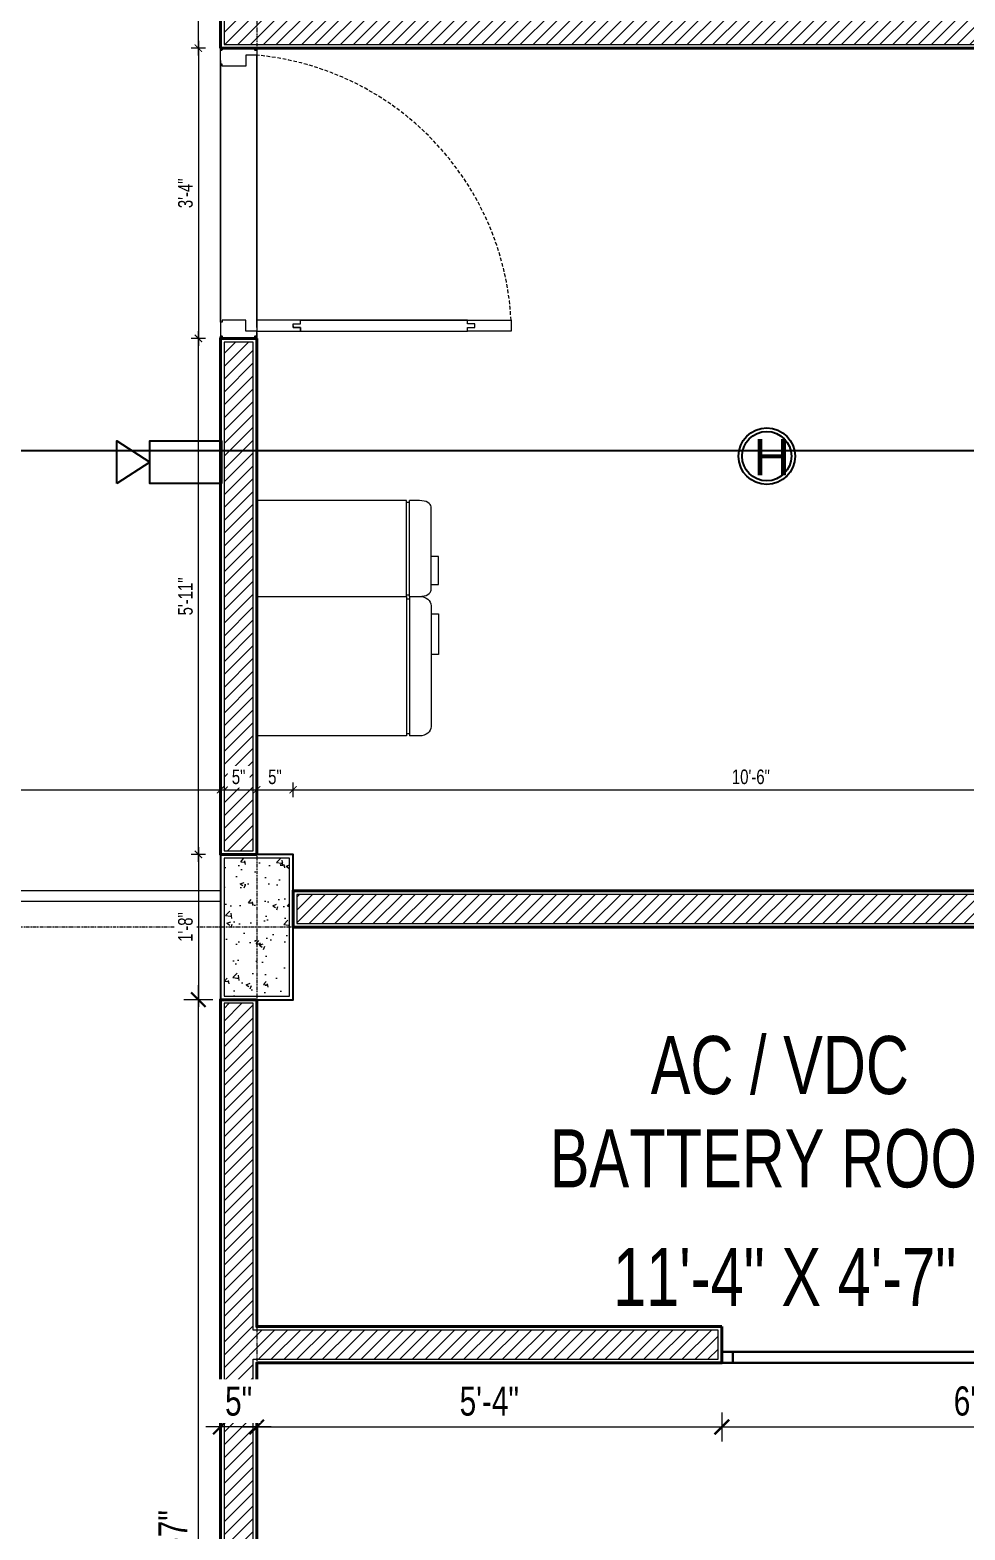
# Model space of a CAD drawing. Header units: inches. Extents: x 735 to 7643, y 526 to 1733.
# Drawn here: x 3343.3 to 3471.9, y 1141.1 to 1347.6 of the extents above; entities that cross this region are included whole.
import ezdxf
from ezdxf.enums import TextEntityAlignment as Align

# ---------------------------------------------------------------- set-up
doc = ezdxf.new("R2010")
doc.units = ezdxf.units.IN
doc.header["$MEASUREMENT"] = 0
doc.linetypes.add('DASHED', pattern=[0.75, 0.5, -0.25])
doc.linetypes.add('PHANTOMX2', pattern=[5, 2.5, -0.5, 0.5, -0.5, 0.5, -0.5])
for name, color, linetype in [('COLLUM', 1, 'Continuous'), ('dimention', 7, 'Continuous'), ('FREE-TEXT', 7, 'Continuous'), ('HEAT DETECTOR', 6, 'Continuous'), ('horn & strobe', 1, 'Continuous'), ('Plant Layout', 7, 'Continuous'), ('Text', 7, 'Continuous'), ('zone wiring', 5, 'Continuous')]:
    doc.layers.add(name, color=color, linetype=linetype)
for name, color, linetype, lineweight in [('Dimension', 22, 'Continuous', 13), ('DOOR', 115, 'Continuous', 15), ('Door & Window Dim', 5, 'Continuous', 15), ('DOOR_GLASS', 144, 'Continuous', 15), ('grid', 9, 'Continuous', 13), ('HACTH', 8, 'Continuous', 9), ('I-WC----EXST', 7, 'Continuous', 15), ('Plaster Line', 5, 'Continuous', 15), ('wall 05', 3, 'Continuous', 40)]:
    doc.layers.add(name, color=color, linetype=linetype, lineweight=lineweight)
doc.styles.get("Standard").update_dxf_attribs({"font": 'isocp3.shx'})
doc.styles.add('Swiss721', font='swisscl.ttf')
doc.dimstyles.new('DIM08', dxfattribs={"dimtxt": 8, "dimasz": 4, "dimexe": 4, "dimexo": 0, "dimgap": 3, "dimtad": 1, "dimdec": 1, "dimzin": 3, "dimdsep": 46, "dimlunit": 4, "dimtxsty": 'Swiss721', "dimblk": 'ARCHTICK', "dimcen": 0, "dimdle": 4, "dimclrd": 256, "dimclre": 256, "dimclrt": 256, "dimadec": 0, "dimazin": 0, "dimtfac": 1, "dimtdec": 1, "dimtofl": 0, "dimtmove": 0, "dimatfit": 3, "dimldrblk": 'ARCHTICK', "dimfxl": 4, "dimfxlon": 1, "dimtfill": 1, "dimtolj": 1, "dimtzin": 0, "dimlwd": 9, "dimlwe": 9, "dimarcsym": 0})
doc.dimstyles.get("Standard").update_dxf_attribs({"dimtxt": 2, "dimasz": 3, "dimexe": 2, "dimexo": 2, "dimgap": 1, "dimtad": 0, "dimtih": 1, "dimtoh": 1, "dimdec": 1, "dimzin": 0, "dimdsep": 46, "dimtxsty": 'Standard', "dimcen": 0, "dimclrd": 256, "dimclre": 256, "dimclrt": 256, "dimadec": 1, "dimazin": 0, "dimtfac": 1, "dimtdec": 1, "dimtofl": 0, "dimtmove": 0, "dimatfit": 3, "dimfxl": 1, "dimtolj": 1, "dimtzin": 0, "dimlwd": -1, "dimlwe": -1, "dimarcsym": 0})
pattern_1 = [(45, (-407583.7018, -240993.2976), (-0.8838834765, 0.8838834765), [])]

# ---------------------------------------------------------------- blocks, each defined once
blk = doc.blocks.new('XREF-GROUND-A1$0$Refrigrator-P-02')
for p, q in [((600, 0), (0, 0)), ((0, 0), (0, -515)), ((600, -515), (600, 0)), ((0, -515), (600, -515)), ((10, -515), (10, -525)), ((590, -515), (590, -525)), ((0, -525), (600, -525)), ((0, -525), (0, -560)), ((600, -560), (600, -525)), ((40, -600), (560, -600)), ((75, -600), (75, -625)), ((250, -625), (250, -600)), ((75, -625), (200, -625)), ((200, -625), (250, -625))]:
    blk.add_line(p, q)
for centre, start, end in [((40, -560), 180, 270), ((560, -560), 270, 0)]:
    blk.add_arc(centre, 40, start, end)
blk = doc.blocks.new('_ArchTick')
at = {"color": 0, "linetype": 'ByBlock', "const_width": 0.15}
blk.add_lwpolyline([(-0.5, -0.5), (0.5, 0.5)], dxfattribs=at)
blk = doc.blocks.new('*D171')
at = {"layer": 'Defpoints', "color": 0, "transparency": 16777216}
for p in [(3369.48, 1345.08), (3366.44, 1305.12), (3369.48, 1305.12)]:
    blk.add_point(p, dxfattribs=at)
at = {"layer": 'Dimension', "lineweight": 9, "transparency": 16777216}
for p, q in [((3367.44, 1345.08), (3365.44, 1345.08)), ((3366.44, 1346.08), (3366.44, 1304.12)), ((3367.44, 1305.12), (3365.44, 1305.12))]:
    blk.add_line(p, q, dxfattribs=at)
for p, rotation in [((3366.44, 1345.08), 90), ((3366.44, 1305.12), 270)]:
    blk.add_blockref('_ArchTick', p, dxfattribs=dict(at, rotation=rotation))
at = {"layer": 'Dimension', "transparency": 16777216, "insert": (3364.67, 1325.1), "char_height": 2, "attachment_point": 5, "rotation": 90, "style": 'Swiss721', "bg_fill": 3, "box_fill_scale": 1.25, "bg_fill_color": 256, "bg_fill_true_color": 13158600, "bg_fill_transparency": 0}
blk.add_mtext('\\A1;3\'-4"', dxfattribs=at)
blk = doc.blocks.new('A$C5AAA0143')
at = {"layer": 'Defpoints'}
for points in [[(-39.75, 5), (-40, 5), (-40, 4.75), (-39.75, 4.75)], [(0, 5), (-0.25, 5), (-0.25, 4.75), (0, 4.75)], [(-39.75, 0.25), (-40, 0.25), (-40, 0), (-39.75, 0)], [(0, 0.25), (-0.25, 0.25), (-0.25, 0), (0, 0)]]:
    blk.add_lwpolyline(points, close=True, dxfattribs=at)
at = {"layer": 'DOOR'}
for points in [[(-1.75, 10), (-2, 10), (-2, 11), (-2.5, 11), (-2.5, 5), (-1, 5), (-1, 11), (-1.5, 11), (-1.5, 10), (-1.75, 10), (-1.5, 10), (-1.5, 11), (-1, 11), (-1, 33.99), (-1.5, 33.99), (-1.5, 34.99), (-2, 34.99), (-2, 33.99), (-2.5, 33.99), (-2.5, 11), (-2.5, 39.99), (-1, 39.99), (-1, 33.99)], [(-39, 5), (-39, 3.5), (-37.5, 3.5), (-37.5, 0.25), (-37.75, 0.25), (-37.75, 0), (-39.75, 0), (-39.75, 0.25), (-40, 0.25), (-40, 4.75), (-39.75, 4.75), (-39.75, 5), (-39, 5)], [(-1, 5), (-1, 3.5), (-2.5, 3.5), (-2.5, 0.25), (-2.25, 0.25), (-2.25, 0), (-0.25, 0), (-0.25, 0.25), (0, 0.25), (0, 4.75), (-0.25, 4.75), (-0.25, 5), (-1, 5)]]:
    blk.add_lwpolyline(points, dxfattribs=at)
at = {"layer": 'DOOR', "linetype": 'DASHED', "lineweight": 0}
blk.add_arc((-0.49, 1.36), 38.68, 92.9729, 174.603, dxfattribs=at)
at = {"layer": 'HACTH', "lineweight": 0, "ltscale": 10}
for p, q in [((-1.5, 5), (-39, 5)), ((-2.25, 0), (-37.75, 0))]:
    blk.add_line(p, q, dxfattribs=at)
blk = doc.blocks.new('*D196')
at = {"layer": 'Defpoints', "color": 0, "transparency": 16777216}
for p in [(3369.48, 1242.98), (3255.5, 1229.08), (3369.48, 1229.08)]:
    blk.add_point(p, dxfattribs=at)
at = {"layer": 'Dimension', "lineweight": 9, "transparency": 16777216}
for p, q in [((3255.5, 1241.98), (3255.5, 1243.98)), ((3369.48, 1241.98), (3369.48, 1243.98)), ((3254.5, 1242.98), (3370.48, 1242.98))]:
    blk.add_line(p, q, dxfattribs=at)
at = {"layer": 'Dimension', "lineweight": 9, "transparency": 16777216, "rotation": 180}
blk.add_blockref('_ArchTick', (3255.5, 1242.98), dxfattribs=at)
at = {"layer": 'Dimension', "lineweight": 9, "transparency": 16777216}
blk.add_blockref('_ArchTick', (3369.48, 1242.98), dxfattribs=at)
at = {"layer": 'Dimension', "transparency": 16777216, "insert": (3312.49, 1244.75), "char_height": 2, "attachment_point": 5, "style": 'Swiss721', "bg_fill": 3, "box_fill_scale": 1.25, "bg_fill_color": 256, "bg_fill_true_color": 13158600, "bg_fill_transparency": 0}
blk.add_mtext('\\A1;9\'-6"', dxfattribs=at)
blk = doc.blocks.new('*D197')
at = {"layer": 'Defpoints', "color": 0, "transparency": 16777216}
for p in [(3374.48, 1234.08), (3369.48, 1229.08)]:
    blk.add_point(p, dxfattribs=at)
at = {"layer": 'Dimension', "lineweight": 9, "transparency": 16777216}
for p, q in [((3369.48, 1241.98), (3369.48, 1243.98)), ((3374.48, 1241.98), (3374.48, 1243.98)), ((3368.48, 1242.98), (3375.48, 1242.98))]:
    blk.add_line(p, q, dxfattribs=at)
at = {"layer": 'Dimension', "lineweight": 9, "transparency": 16777216, "rotation": 180}
blk.add_blockref('_ArchTick', (3369.48, 1242.98), dxfattribs=at)
at = {"layer": 'Dimension', "lineweight": 9, "transparency": 16777216}
blk.add_blockref('_ArchTick', (3374.48, 1242.98), dxfattribs=at)
at = {"layer": 'Dimension', "transparency": 16777216, "insert": (3371.98, 1244.75), "char_height": 2, "attachment_point": 5, "style": 'Swiss721', "bg_fill": 3, "box_fill_scale": 1.25, "bg_fill_color": 256, "bg_fill_true_color": 13158600, "bg_fill_transparency": 0}
blk.add_mtext('\\A1;5"', dxfattribs=at)
at = {"layer": 'Defpoints', "color": 0, "transparency": 16777216}
blk.add_point((3374.48, 1242.98), dxfattribs=at)
blk = doc.blocks.new('*D198')
at = {"layer": 'Defpoints', "color": 0, "transparency": 16777216}
for p in [(3374.48, 1234.08), (3379.48, 1234.08)]:
    blk.add_point(p, dxfattribs=at)
at = {"layer": 'Dimension', "lineweight": 9, "transparency": 16777216}
for p, q in [((3374.48, 1241.98), (3374.48, 1243.98)), ((3379.48, 1241.98), (3379.48, 1243.98)), ((3373.48, 1242.98), (3380.48, 1242.98))]:
    blk.add_line(p, q, dxfattribs=at)
at = {"layer": 'Dimension', "lineweight": 9, "transparency": 16777216, "rotation": 180}
blk.add_blockref('_ArchTick', (3374.48, 1242.98), dxfattribs=at)
at = {"layer": 'Dimension', "lineweight": 9, "transparency": 16777216}
blk.add_blockref('_ArchTick', (3379.48, 1242.98), dxfattribs=at)
at = {"layer": 'Dimension', "transparency": 16777216, "insert": (3376.98, 1244.75), "char_height": 2, "attachment_point": 5, "style": 'Swiss721', "bg_fill": 3, "box_fill_scale": 1.25, "bg_fill_color": 256, "bg_fill_true_color": 13158600, "bg_fill_transparency": 0}
blk.add_mtext('\\A1;5"', dxfattribs=at)
at = {"layer": 'Defpoints', "color": 0, "transparency": 16777216}
blk.add_point((3379.48, 1242.98), dxfattribs=at)
blk = doc.blocks.new('*D199')
at = {"layer": 'Defpoints', "color": 0, "transparency": 16777216}
for p in [(3505.48, 1242.98), (3379.48, 1234.08), (3505.48, 1234.08)]:
    blk.add_point(p, dxfattribs=at)
at = {"layer": 'Dimension', "lineweight": 9, "transparency": 16777216}
for p, q in [((3379.48, 1241.98), (3379.48, 1243.98)), ((3505.48, 1241.98), (3505.48, 1243.98)), ((3378.48, 1242.98), (3506.48, 1242.98))]:
    blk.add_line(p, q, dxfattribs=at)
at = {"layer": 'Dimension', "lineweight": 9, "transparency": 16777216, "rotation": 180}
blk.add_blockref('_ArchTick', (3379.48, 1242.98), dxfattribs=at)
at = {"layer": 'Dimension', "lineweight": 9, "transparency": 16777216}
blk.add_blockref('_ArchTick', (3505.48, 1242.98), dxfattribs=at)
at = {"layer": 'Dimension', "transparency": 16777216, "insert": (3442.48, 1244.75), "char_height": 2, "attachment_point": 5, "style": 'Swiss721', "bg_fill": 3, "box_fill_scale": 1.25, "bg_fill_color": 256, "bg_fill_true_color": 13158600, "bg_fill_transparency": 0}
blk.add_mtext('\\A1;10\'-6"', dxfattribs=at)
blk = doc.blocks.new('*D204')
at = {"layer": 'Defpoints', "color": 0, "transparency": 16777216}
for p in [(3366.44, 1383.08), (3369.48, 1383.08), (3369.48, 1345.08)]:
    blk.add_point(p, dxfattribs=at)
at = {"layer": 'Dimension', "lineweight": 9, "transparency": 16777216}
for p, q in [((3366.44, 1344.08), (3366.44, 1384.08)), ((3367.44, 1383.08), (3365.44, 1383.08)), ((3367.44, 1345.08), (3365.44, 1345.08))]:
    blk.add_line(p, q, dxfattribs=at)
for p, rotation in [((3366.44, 1383.08), 90), ((3366.44, 1345.08), 270)]:
    blk.add_blockref('_ArchTick', p, dxfattribs=dict(at, rotation=rotation))
at = {"layer": 'Dimension', "transparency": 16777216, "insert": (3364.67, 1364.08), "char_height": 2, "attachment_point": 5, "rotation": 90, "style": 'Swiss721', "bg_fill": 3, "box_fill_scale": 1.25, "bg_fill_color": 256, "bg_fill_true_color": 13158600, "bg_fill_transparency": 0}
blk.add_mtext('\\A1;3\'-2"', dxfattribs=at)
blk = doc.blocks.new('*D205')
at = {"layer": 'Defpoints', "color": 0, "transparency": 16777216}
for p in [(3366.44, 1305.12), (3369.48, 1305.12), (3369.48, 1234.08)]:
    blk.add_point(p, dxfattribs=at)
at = {"layer": 'Dimension', "lineweight": 9, "transparency": 16777216}
for p, q in [((3366.44, 1233.08), (3366.44, 1306.12)), ((3367.44, 1305.12), (3365.44, 1305.12)), ((3367.44, 1234.08), (3365.44, 1234.08))]:
    blk.add_line(p, q, dxfattribs=at)
for p, rotation in [((3366.44, 1305.12), 90), ((3366.44, 1234.08), 270)]:
    blk.add_blockref('_ArchTick', p, dxfattribs=dict(at, rotation=rotation))
at = {"layer": 'Dimension', "transparency": 16777216, "insert": (3364.67, 1269.6), "char_height": 2, "attachment_point": 5, "rotation": 90, "style": 'Swiss721', "bg_fill": 3, "box_fill_scale": 1.25, "bg_fill_color": 256, "bg_fill_true_color": 13158600, "bg_fill_transparency": 0}
blk.add_mtext('\\A1;5\'-11"', dxfattribs=at)
blk = doc.blocks.new('*D206')
at = {"layer": 'Defpoints', "color": 0, "transparency": 16777216}
for p in [(3369.48, 1234.08), (3366.44, 1214.08), (3369.48, 1214.08)]:
    blk.add_point(p, dxfattribs=at)
at = {"layer": 'Dimension', "lineweight": 9, "transparency": 16777216}
for p, q in [((3366.44, 1235.08), (3366.44, 1213.08)), ((3367.44, 1234.08), (3365.44, 1234.08)), ((3367.44, 1214.08), (3365.44, 1214.08))]:
    blk.add_line(p, q, dxfattribs=at)
for p, rotation in [((3366.44, 1234.08), 90), ((3366.44, 1214.08), 270)]:
    blk.add_blockref('_ArchTick', p, dxfattribs=dict(at, rotation=rotation))
at = {"layer": 'Dimension', "transparency": 16777216, "insert": (3364.67, 1224.08), "char_height": 2, "attachment_point": 5, "rotation": 90, "style": 'Swiss721', "bg_fill": 3, "box_fill_scale": 1.25, "bg_fill_color": 256, "bg_fill_true_color": 13158600, "bg_fill_transparency": 0}
blk.add_mtext('\\A1;1\'-8"', dxfattribs=at)
blk = doc.blocks.new('*D207')
at = {"layer": 'Defpoints', "color": 0, "transparency": 16777216}
for p in [(3366.44, 1214.08), (3369.48, 1214.08), (3369.48, 1063.08)]:
    blk.add_point(p, dxfattribs=at)
at = {"layer": 'Dimension', "lineweight": 9, "transparency": 16777216}
for p, q in [((3366.44, 1061.08), (3366.44, 1216.08)), ((3368.44, 1214.08), (3364.44, 1214.08)), ((3368.44, 1063.08), (3364.44, 1063.08))]:
    blk.add_line(p, q, dxfattribs=at)
at = {"layer": 'Dimension', "lineweight": 9, "transparency": 16777216, "xscale": 2, "yscale": 2, "zscale": 2}
for p, rotation in [((3366.44, 1214.08), 90), ((3366.44, 1063.08), 270)]:
    blk.add_blockref('_ArchTick', p, dxfattribs=dict(at, rotation=rotation))
at = {"layer": 'Dimension', "transparency": 16777216, "insert": (3362.93, 1138.58), "char_height": 4, "attachment_point": 5, "rotation": 90, "style": 'Swiss721', "bg_fill": 3, "box_fill_scale": 1.25, "bg_fill_color": 256, "bg_fill_true_color": 13158600, "bg_fill_transparency": 0}
blk.add_mtext('\\A1;12\'-7"', dxfattribs=at)
blk = doc.blocks.new('*D224')
at = {"layer": 'Defpoints', "color": 0, "transparency": 16777216}
for p in [(3374.48, 1164.08), (3438.48, 1164.08), (3438.48, 1155.25)]:
    blk.add_point(p, dxfattribs=at)
at = {"layer": 'Dimension', "lineweight": 9, "transparency": 16777216}
for p, q in [((3374.48, 1157.25), (3374.48, 1153.25)), ((3438.48, 1157.25), (3438.48, 1153.25)), ((3372.48, 1155.25), (3440.48, 1155.25))]:
    blk.add_line(p, q, dxfattribs=at)
at = {"layer": 'Dimension', "lineweight": 9, "transparency": 16777216, "xscale": 2, "yscale": 2, "zscale": 2, "rotation": 180}
blk.add_blockref('_ArchTick', (3374.48, 1155.25), dxfattribs=at)
at = {"layer": 'Dimension', "lineweight": 9, "transparency": 16777216, "xscale": 2, "yscale": 2, "zscale": 2}
blk.add_blockref('_ArchTick', (3438.48, 1155.25), dxfattribs=at)
at = {"layer": 'Dimension', "transparency": 16777216, "insert": (3406.48, 1158.79), "char_height": 4, "attachment_point": 5, "style": 'Swiss721', "bg_fill": 3, "box_fill_scale": 1.25, "bg_fill_color": 256, "bg_fill_true_color": 13158600, "bg_fill_transparency": 0}
blk.add_mtext('\\A1;5\'-4"', dxfattribs=at)
blk = doc.blocks.new('*D225')
at = {"layer": 'Defpoints', "color": 0, "transparency": 16777216}
for p in [(3438.48, 1164.08), (3510.48, 1160.74), (3510.48, 1155.25)]:
    blk.add_point(p, dxfattribs=at)
at = {"layer": 'Door & Window Dim', "lineweight": 9, "transparency": 16777216}
for p, q in [((3438.48, 1157.25), (3438.48, 1153.25)), ((3510.48, 1157.25), (3510.48, 1153.25)), ((3436.48, 1155.25), (3512.48, 1155.25))]:
    blk.add_line(p, q, dxfattribs=at)
at = {"layer": 'Door & Window Dim', "lineweight": 9, "transparency": 16777216, "xscale": 2, "yscale": 2, "zscale": 2, "rotation": 180}
blk.add_blockref('_ArchTick', (3438.48, 1155.25), dxfattribs=at)
at = {"layer": 'Door & Window Dim', "lineweight": 9, "transparency": 16777216, "xscale": 2, "yscale": 2, "zscale": 2}
blk.add_blockref('_ArchTick', (3510.48, 1155.25), dxfattribs=at)
at = {"layer": 'Door & Window Dim', "transparency": 16777216, "insert": (3474.48, 1158.8), "char_height": 4, "attachment_point": 5, "style": 'Swiss721', "bg_fill": 3, "box_fill_scale": 1.25, "bg_fill_color": 256, "bg_fill_true_color": 13158600, "bg_fill_transparency": 0}
blk.add_mtext('\\A1;6\'-0"', dxfattribs=at)
blk = doc.blocks.new('*D227')
at = {"layer": 'Defpoints', "color": 0, "transparency": 16777216}
blk.add_point((3374.48, 1164.08), dxfattribs=at)
at = {"layer": 'Dimension', "lineweight": 9, "transparency": 16777216}
for p, q in [((3369.48, 1157.25), (3369.48, 1153.25)), ((3374.48, 1157.25), (3374.48, 1153.25)), ((3376.48, 1155.25), (3367.48, 1155.25))]:
    blk.add_line(p, q, dxfattribs=at)
at = {"layer": 'Dimension', "lineweight": 9, "transparency": 16777216, "xscale": 2, "yscale": 2, "zscale": 2, "rotation": 180}
blk.add_blockref('_ArchTick', (3369.48, 1155.25), dxfattribs=at)
at = {"layer": 'Dimension', "lineweight": 9, "transparency": 16777216, "xscale": 2, "yscale": 2, "zscale": 2}
blk.add_blockref('_ArchTick', (3374.48, 1155.25), dxfattribs=at)
at = {"layer": 'Dimension', "transparency": 16777216, "insert": (3371.98, 1158.79), "char_height": 4, "attachment_point": 5, "style": 'Swiss721', "bg_fill": 3, "box_fill_scale": 1.25, "bg_fill_color": 256, "bg_fill_true_color": 13158600, "bg_fill_transparency": 0}
blk.add_mtext('\\A1;5"', dxfattribs=at)
at = {"layer": 'Defpoints', "color": 0, "transparency": 16777216}
for p in [(3369.48, 1158.79), (3369.48, 1155.25)]:
    blk.add_point(p, dxfattribs=at)
blk = doc.blocks.new('HEAT DETECTOR')
at = {"layer": 'HEAT DETECTOR'}
for radius in [3.9, 3.4]:
    blk.add_circle((-413.33, 4156), radius, dxfattribs=at)
at = {"layer": 'HEAT DETECTOR', "insert": (-415.18, 4158.37), "char_height": 5, "attachment_point": 1}
blk.add_mtext_dynamic_manual_height_columns('{\\fArial|b0|i0|c0|p34;H}', width=5, gutter_width=1, heights=[4.09], dxfattribs=at)
blk = doc.blocks.new('horn with strobe')
at = {"layer": 'horn & strobe', "color": 1}
for points in [[(-391.02, 4158.6), (-381.13, 4158.6), (-381.13, 4152.71), (-391.02, 4152.71)], [(-376.59, 4158.6), (-376.59, 4152.71), (-381.13, 4155.65)]]:
    blk.add_lwpolyline(points, close=True, dxfattribs=at)
blk = doc.blocks.new('*D507')
at = {"layer": 'Defpoints', "color": 0, "transparency": 16777216}
for p in [(3560.58, 1531.96), (2979.23, 1335.9), (3560.58, 1335.9)]:
    blk.add_point(p, dxfattribs=at)
at = {"layer": 'FREE-TEXT', "transparency": 16777216}
for p, q in [((2979.23, 1337.9), (2979.23, 1533.96)), ((3560.58, 1337.9), (3560.58, 1533.96)), ((2982.23, 1531.96), (3246.15, 1531.96)), ((3557.58, 1531.96), (3293.65, 1531.96))]:
    blk.add_line(p, q, dxfattribs=at)
for points in [[(2982.23, 1532.46), (2982.23, 1531.46), (2979.23, 1531.96)], [(3557.58, 1532.46), (3557.58, 1531.46), (3560.58, 1531.96)]]:
    blk.add_solid(points, dxfattribs=at)
at = {"layer": 'FREE-TEXT', "transparency": 16777216, "insert": (3269.9, 1531.96), "char_height": 10, "attachment_point": 5}
blk.add_mtext('\\A1;48\'-5.3"', dxfattribs=at)

msp = doc.modelspace()

# ---------------------------------------------------------------- hatches: boundary and pattern name
at = {"layer": 'HACTH'}
h = msp.add_hatch(dxfattribs=at)
h.set_pattern_fill('AR-CONC', color=256, scale=0.75, style=0)
h.set_pattern_definition([(50, (-407583.7018, -240993.2976), (5.37945137, -0.470641012), [0.5625, -6.1875]), (355, (-407583.702, -240993.2976), (-1.040635, 5.641441), [0.45, -4.95]), (100.4514, (-407583.2535, -240993.337), (4.338820363, 5.170796565), [0.478051425, -5.25856584]), (46.1842, (-407583.702, -240991.7976), (8.004307865, -1.24139261), [0.84375, -9.28125]), (96.6356, (-407583.035, -240991.901), (7.00997029, 7.30588403), [0.71707716, -7.8878475]), (351.1842, (-407583.702, -240991.798), (7.00996459, 7.3058895), [0.675, -7.425]), (21, (-407582.9518, -240992.1726), (4.47680289, -3.01964168), [0.5625, -6.1875]), (326, (-407582.952, -240992.1726), (1.82486499, 5.43862534), [0.45, -4.95]), (71.4514, (-407582.5787, -240992.424), (6.301669714, 2.418978725), [0.478051425, -5.25856584]), (37.5, (-407583.7018, -240993.2976), (0.091198915, 2.496703904), [0, -4.89, 0, -5.025, 0, -4.96875]), (7.5, (-407583.7018, -240993.2976), (1.973021531, 2.958087839), [0, -2.865, 0, -4.7775, 0, -1.89375]), (327.5, (-407585.3743, -240993.2976), (4.003668271, -0.169161538), [0, -1.875, 0, -5.85, 0, -7.7625]), (317.5, (-407586.1243, -240993.2976), (4.37389627, 0.750787367), [0, -2.4375, 0, -3.885, 0, -5.5125])])
h.paths.add_polyline_path([(3369.98, 1214.58), (3378.98, 1214.58), (3378.98, 1233.58), (3369.98, 1233.58)])
h = msp.add_hatch(dxfattribs=at)
h.set_pattern_fill('ANSI31', color=256, scale=10, style=0)
h.set_pattern_definition(pattern_1)
h.paths.add_polyline_path([(3195.98, 978.58), (3195.98, 974.58), (3242.98, 974.58), (3242.98, 978.58)])
h.paths.add_polyline_path([(3368.98, 974.58), (3368.98, 978.58), (3327.98, 978.58), (3327.98, 974.58)])
h.paths.add_polyline_path([(3383.98, 978.58), (3383.98, 974.58), (3406.02, 974.58), (3406.02, 978.58)])
h.paths.add_polyline_path([(3502.98, 974.58), (3502.98, 978.58), (3479.02, 978.58), (3479.02, 974.58)])
h.paths.add_polyline_path([(3510.98, 986.58), (3514.98, 986.58), (3514.98, 1014.58), (3510.98, 1014.58)])
h.paths.add_polyline_path([(3514.98, 1098.58), (3510.98, 1098.58), (3510.98, 1087.58), (3514.98, 1087.58)])
h.paths.add_polyline_path([(3510.98, 1111.58), (3514.98, 1111.58), (3514.98, 1201.58), (3510.98, 1201.58)])
h.paths.add_polyline_path([(3369.98, 1063.58), (3373.98, 1063.58), (3373.98, 1164.58), (3437.98, 1164.58), (3437.98, 1168.58), (3373.98, 1168.58), (3373.98, 1213.58), (3369.98, 1213.58)])

# ---------------------------------------------------------------- linework, layer by layer
at = {"layer": 'COLLUM'}
msp.add_lwpolyline([(3369.48, 1214.08), (3379.48, 1214.08), (3379.48, 1234.08), (3369.48, 1234.08)], close=True, dxfattribs=at)
at = {"layer": 'dimention', "color": 5, "lineweight": 30}
for p, q in [((3438.48, 1165.58), (3510.48, 1165.58)), ((3438.48, 1165.58), (3438.48, 1164.08)), ((3439.98, 1165.58), (3439.98, 1164.08)), ((3438.48, 1164.08), (3479.48, 1164.08))]:
    msp.add_line(p, q, dxfattribs=at)
at = {"layer": 'DOOR_GLASS'}
for p, q in [((3369.5, 1229.08), (3255.5, 1229.08)), ((3369.5, 1227.58), (3255.5, 1227.58))]:
    msp.add_line(p, q, dxfattribs=at)
at = {"layer": 'grid', "linetype": 'PHANTOMX2', "ltscale": 0.2}
for p, q in [((3374.48, 1488.84), (3374.48, 957.61)), ((3562.15, 1224.08), (2835.36, 1224.08))]:
    msp.add_line(p, q, dxfattribs=at)
at = {"layer": 'Plant Layout', "lineweight": 13}
msp.add_line((3374.48, 1344.12), (3374.48, 1306.12), dxfattribs=at)
at = {"layer": 'Plaster Line'}
for points in [[(3369.98, 1214.58), (3378.98, 1214.58), (3378.98, 1233.58), (3369.98, 1233.58)], [(3504.98, 1228.58), (3379.98, 1228.58), (3379.98, 1224.58), (3504.98, 1224.58)], [(3437.98, 1168.58), (3373.98, 1168.58), (3373.98, 1213.58), (3369.98, 1213.58), (3369.98, 1063.58), (3373.98, 1063.58), (3373.98, 1164.58), (3437.98, 1164.58)]]:
    msp.add_lwpolyline(points, close=True, dxfattribs=at)
at = {"layer": 'wall 05'}
for points in [[(3505.48, 1229.08), (3379.48, 1229.08), (3379.48, 1224.08), (3505.48, 1224.08)], [(3438.48, 1169.08), (3374.48, 1169.08), (3374.48, 1214.08), (3369.48, 1214.08), (3369.48, 1063.08), (3374.48, 1063.08), (3374.48, 1164.08), (3438.48, 1164.08)]]:
    msp.add_lwpolyline(points, close=True, dxfattribs=at)
at = {"layer": 'zone wiring', "color": 30}
msp.add_line((3445.76, 1289.67), (3555.96, 1289.67), dxfattribs=at)

# ---------------------------------------------------------------- block references
at = {"layer": 'FREE-TEXT'}
msp.add_blockref('HEAT DETECTOR', (3858, -2867.09), dxfattribs=at)
at = {"layer": 'I-WC----EXST', "yscale": 0.03999999997904524, "zscale": 0.03999999997904524, "rotation": 90}
for xscale in [0.02199999999720603, -0.03199999997741543]:
    msp.add_blockref('XREF-GROUND-A1$0$Refrigrator-P-02', (3374.48, 1269.6), dxfattribs=dict(at, xscale=xscale))

# ---------------------------------------------------------------- texts
at = {"layer": 'Text', "style": 'Swiss721'}
for s, p in [('AC / VDC ', (3447.6, 1205.24)), ('BATTERY ROOM', (3447.6, 1192.24))]:
    msp.add_text(s, height=8, dxfattribs=at).set_placement(p, align=Align.MIDDLE)
at = {"layer": 'Text', "insert": (3447.13, 1179.9), "char_height": 8, "width": 62.6303, "attachment_point": 2, "style": 'Swiss721'}
msp.add_mtext('\\A1;11\'-4" X 4\'-7"', dxfattribs=at)

# ---------------------------------------------------------------- dimensions: what is measured, and where the dimension line sits
at = {"layer": 'Dimension'}
dim = msp.add_linear_dim(base=(3366.44, 1305.12), p1=(3369.48, 1345.08), p2=(3369.48, 1305.12), angle=90, dimstyle='DIM08', override={"dimscale": 0.25, "dimarcsym": 2}, dxfattribs=at)
dim.commit()
dim.dimension.update_dxf_attribs({"geometry": '*D171', "text_midpoint": (3364.67, 1325.1)})

# ---------------------------------------------------------------- next in the draw order: hatches: boundary and pattern name
at = {"layer": 'HACTH'}
h = msp.add_hatch(dxfattribs=at)
h.set_pattern_fill('ANSI31', color=256, scale=10, style=0)
h.set_pattern_definition(pattern_1)
h.paths.add_polyline_path([(3379.98, 1228.58), (3379.98, 1224.58), (3504.98, 1224.58), (3504.98, 1228.58)])
h.paths.add_polyline_path([(3369.98, 1234.58), (3373.98, 1234.58), (3373.98, 1304.62), (3369.98, 1304.62)])
h.paths.add_polyline_path([(3510.98, 1306.58), (3514.98, 1306.58), (3514.98, 1370.58), (3510.98, 1370.58), (3510.98, 1349.58), (3449.98, 1349.58), (3449.98, 1391.58), (3445.98, 1391.58), (3445.98, 1349.58), (3414.98, 1349.58), (3414.98, 1379.58), (3410.98, 1379.58), (3410.98, 1349.58), (3373.98, 1349.58), (3373.98, 1382.58), (3369.98, 1382.58), (3369.98, 1345.58), (3510.98, 1345.58)])

# ---------------------------------------------------------------- next in the draw order: linework, layer by layer
at = {"layer": 'Plant Layout', "lineweight": 13}
msp.add_line((3369.48, 1343.37), (3369.48, 1306.87), dxfattribs=at)
at = {"layer": 'Plaster Line'}
for p, q in [((3369.98, 1382.58), (3369.98, 1345.58)), ((3369.98, 1345.58), (3510.98, 1345.58))]:
    msp.add_line(p, q, dxfattribs=at)
msp.add_lwpolyline([(3373.98, 1304.62), (3369.98, 1304.62), (3369.98, 1234.58), (3373.98, 1234.58)], close=True, dxfattribs=at)
at = {"layer": 'wall 05'}
for p, q in [((3369.48, 1383.08), (3369.48, 1345.08)), ((3369.48, 1345.08), (3510.48, 1345.08))]:
    msp.add_line(p, q, dxfattribs=at)
msp.add_lwpolyline([(3374.48, 1305.12), (3369.48, 1305.12), (3369.48, 1234.08), (3374.48, 1234.08)], close=True, dxfattribs=at)

# ---------------------------------------------------------------- next in the draw order: block references
at = {"layer": 'DOOR', "rotation": 270}
msp.add_blockref('A$C5AAA0143', (3369.48, 1305.12), dxfattribs=at)

# ---------------------------------------------------------------- next in the draw order: dimensions: what is measured, and where the dimension line sits
at = {"layer": 'Dimension'}
dim = msp.add_aligned_dim(p1=(3374.48, 1164.08), p2=(3438.48, 1164.08), distance=-8.83, dimstyle='DIM08', override={"dimscale": 0.5, "dimarcsym": 2}, dxfattribs=at)
dim.commit()
dim.dimension.update_dxf_attribs({"geometry": '*D224', "text_midpoint": (3406.48, 1158.79)})

# ---------------------------------------------------------------- next in the draw order: dimensions: what is measured, and where the dimension line sits
dim = msp.add_linear_dim(base=(3366.44, 1383.08), p1=(3369.48, 1345.08), p2=(3369.48, 1383.08), angle=270, dimstyle='DIM08', override={"dimscale": 0.25, "dimarcsym": 2}, dxfattribs=at)
dim.commit()
dim.dimension.update_dxf_attribs({"geometry": '*D204', "text_midpoint": (3364.67, 1364.08)})
dim = msp.add_linear_dim(base=(3369.48, 1242.98), p1=(3255.5, 1229.08), p2=(3369.48, 1229.08), dimstyle='DIM08', override={"dimscale": 0.25, "dimarcsym": 2}, dxfattribs=at)
dim.commit()
dim.dimension.update_dxf_attribs({"geometry": '*D196', "text_midpoint": (3312.49, 1244.75)})
at = {"layer": 'Door & Window Dim'}
dim = msp.add_linear_dim(base=(3510.48, 1155.25), p1=(3438.48, 1164.08), p2=(3510.48, 1160.74), angle=180, dimstyle='DIM08', override={"dimscale": 0.5, "dimarcsym": 2}, dxfattribs=at)
dim.commit()
dim.dimension.update_dxf_attribs({"geometry": '*D225', "text_midpoint": (3474.48, 1158.8)})

# ---------------------------------------------------------------- next in the draw order: dimensions: what is measured, and where the dimension line sits
at = {"layer": 'Dimension'}
dim = msp.add_linear_dim(base=(3374.48, 1242.98), p1=(3369.48, 1229.08), p2=(3374.48, 1234.08), dimstyle='DIM08', override={"dimscale": 0.25, "dimarcsym": 2}, dxfattribs=at)
dim.commit()
dim.dimension.update_dxf_attribs({"geometry": '*D197', "text_midpoint": (3371.98, 1242.98), "dimtype": 160})
at = {"layer": 'FREE-TEXT'}
dim = msp.add_linear_dim(base=(3560.5773, 1531.9623), p1=(2979.2305, 1335.9038), p2=(3560.5773, 1335.9038), dimstyle='Standard', override={"dimtxt": 10, "dimtih": 0, "dimtoh": 0, "dimlunit": 3}, dxfattribs=at)
dim.commit()
dim.dimension.update_dxf_attribs({"geometry": '*D507', "text_midpoint": (3269.9039, 1531.9623)})

# ---------------------------------------------------------------- next in the draw order: dimensions: what is measured, and where the dimension line sits
at = {"layer": 'Dimension'}
dim = msp.add_linear_dim(base=(3366.44, 1305.12), p1=(3369.48, 1234.08), p2=(3369.48, 1305.12), angle=270, dimstyle='DIM08', override={"dimscale": 0.25, "dimarcsym": 2}, dxfattribs=at)
dim.commit()
dim.dimension.update_dxf_attribs({"geometry": '*D205', "text_midpoint": (3364.67, 1269.6)})
dim = msp.add_linear_dim(base=(3379.48, 1242.98), p1=(3374.48, 1234.08), p2=(3379.48, 1234.08), dimstyle='DIM08', override={"dimscale": 0.25, "dimarcsym": 2}, dxfattribs=at)
dim.commit()
dim.dimension.update_dxf_attribs({"geometry": '*D198', "text_midpoint": (3376.98, 1242.98), "dimtype": 160})

# ---------------------------------------------------------------- next in the draw order: linework, layer by layer
at = {"layer": 'zone wiring', "color": 30}
msp.add_line((3220.19, 1289.67), (3445.76, 1289.67), dxfattribs=at)

# ---------------------------------------------------------------- next in the draw order: block references
at = {"layer": 'FREE-TEXT', "rotation": 180}
msp.add_blockref('horn with strobe', (2978.61, 5443.74), dxfattribs=at)

# ---------------------------------------------------------------- next in the draw order: dimensions: what is measured, and where the dimension line sits
at = {"layer": 'Dimension'}
dim = msp.add_linear_dim(base=(3505.48, 1242.98), p1=(3379.48, 1234.08), p2=(3505.48, 1234.08), dimstyle='DIM08', override={"dimscale": 0.25, "dimarcsym": 2}, dxfattribs=at)
dim.commit()
dim.dimension.update_dxf_attribs({"geometry": '*D199', "text_midpoint": (3442.48, 1244.75)})
dim = msp.add_linear_dim(base=(3366.44, 1214.08), p1=(3369.48, 1234.08), p2=(3369.48, 1214.08), angle=90, dimstyle='DIM08', override={"dimscale": 0.25, "dimarcsym": 2}, dxfattribs=at)
dim.commit()
dim.dimension.update_dxf_attribs({"geometry": '*D206', "text_midpoint": (3364.67, 1224.08)})

# ---------------------------------------------------------------- next in the draw order: dimensions: what is measured, and where the dimension line sits
dim = msp.add_linear_dim(base=(3366.44, 1214.08), p1=(3369.48, 1063.08), p2=(3369.48, 1214.08), angle=270, dimstyle='DIM08', override={"dimscale": 0.5, "dimarcsym": 2}, dxfattribs=at)
dim.commit()
dim.dimension.update_dxf_attribs({"geometry": '*D207', "text_midpoint": (3362.93, 1138.58)})

# ---------------------------------------------------------------- next in the draw order: dimensions: what is measured, and where the dimension line sits
dim = msp.add_linear_dim(base=(3369.48, 1155.25), p1=(3374.48, 1164.08), p2=(3369.48, 1158.79), angle=180, dimstyle='DIM08', override={"dimscale": 0.5, "dimarcsym": 2}, dxfattribs=at)
dim.commit()
dim.dimension.update_dxf_attribs({"geometry": '*D227', "text_midpoint": (3371.98, 1155.25), "dimtype": 160})

doc.saveas('drawing.dxf')
